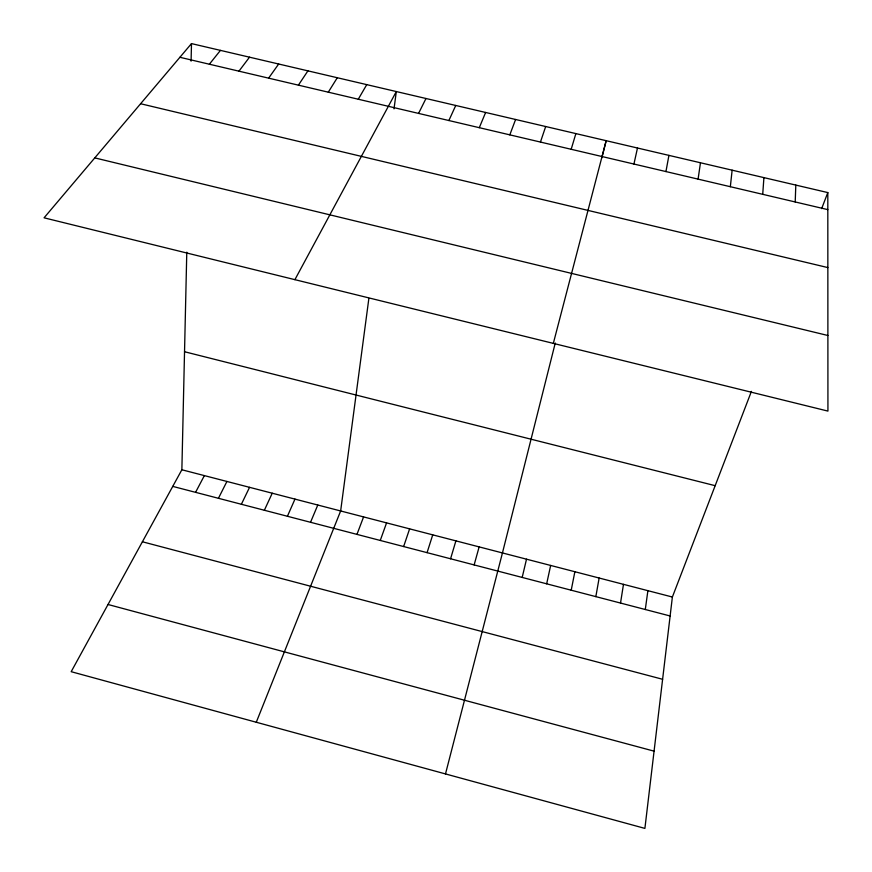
<?xml version="1.0" encoding="UTF-8"?>
<svg xmlns="http://www.w3.org/2000/svg" width="872" height="872" viewBox="0 0 872 872"><rect width="100%" height="100%" fill="white"/><g stroke="black" fill="none" stroke-linecap="round" stroke-linejoin="round"><path stroke-width="1.31" d="M751.413 391.386L672.377 597.026L644.899 828.4L71.188 671.691L181.867 469.768L186.782 252.193M191.088 61.138L191.491 43.6L827.811 192.581L827.931 411.094L44.069 217.815L191.491 43.6M795.21 201.955L795.809 185.093M762.717 194.314L763.916 177.626M730.344 186.706L732.131 170.182M368.867 298.409L340.647 510.959L256.281 722.245M394.024 108.858L396.313 91.56L294.9 279.661M645.291 609.517L647.896 590.671M698.091 179.12L700.467 162.77M620.526 603.064L623.48 584.338M595.838 596.633L599.14 578.027M665.946 171.566L668.922 155.38M571.215 590.213L574.866 571.727M546.668 583.815L550.657 565.448M633.933 164.045L637.487 148.022M522.186 577.438L526.514 559.181M555.257 343.034L502.446 552.935L445.494 773.933M601.876 157.734L606.171 140.686L553.328 343.383M474.139 564.914L479.142 546.886M450.573 558.778L455.903 540.858M571.182 149.286L575.869 133.601M427.073 552.652L432.73 534.852M403.638 546.548L409.622 528.857M540.444 142.06L545.687 126.527M380.268 540.455L386.569 522.873M509.815 134.855L515.603 119.486M356.964 534.383L363.58 516.911M821.653 208.626L827.811 192.581M479.295 127.683L485.628 112.466M310.53 522.284L317.79 505.03M287.411 516.268L294.976 499.111M448.873 120.532L455.751 105.468M264.358 510.262L272.238 493.214M241.37 504.267L249.555 487.328M418.571 113.404L425.983 98.503M218.436 498.293L226.927 481.453M195.568 492.331L204.375 475.6M358.272 99.234L366.752 84.639M328.286 92.181L337.29 77.739M298.398 85.151L307.925 70.861M268.62 78.153L278.669 64.016M238.939 71.177L249.512 57.181M209.367 64.223L220.453 50.38M179.894 57.29L827.822 209.629M140.599 103.735L827.855 267.584M94.786 157.887L827.888 335.491M184.526 351.732L715.171 485.682M181.867 469.768L672.377 597.026M172.754 486.391L670.121 615.981M142.398 541.774L662.6 679.277M108.019 604.492L654.065 751.152"/></g></svg>
